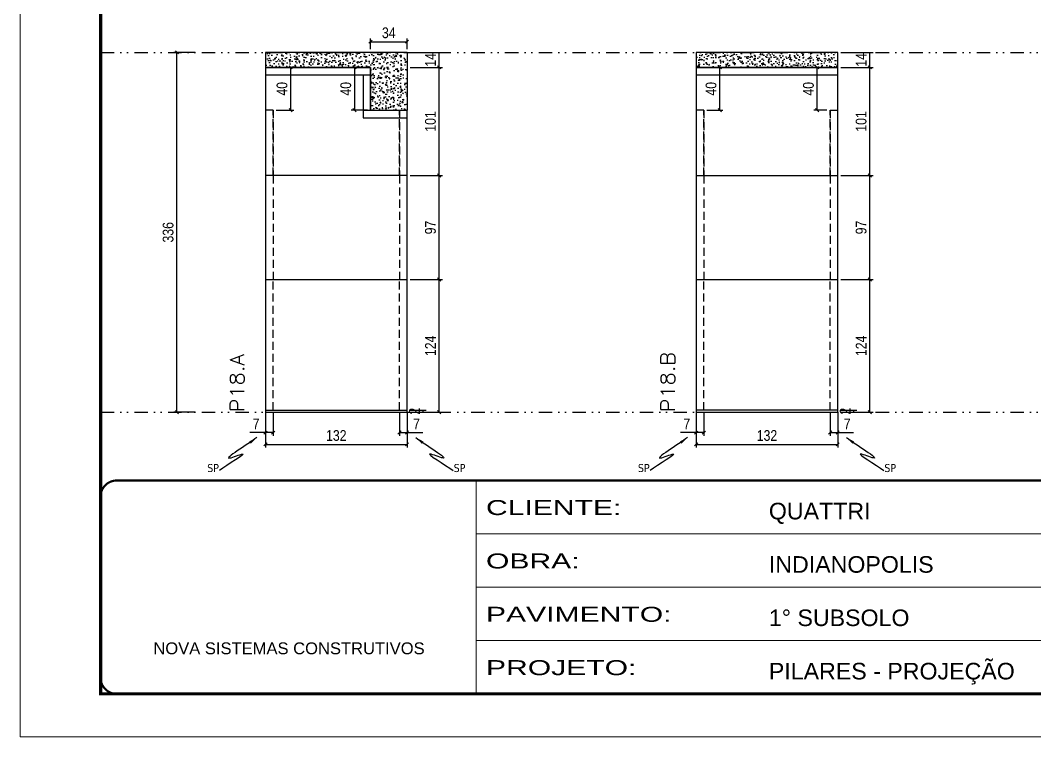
# Model space of a CAD drawing. Header units: millimetres. Extents: x 1945 to 8225, y 304 to 15137.
# Drawn here: x 1945 to 2892, y 4899 to 5567 of the extents above; entities that cross this region are included whole.
import ezdxf

# ---------------------------------------------------------------- set-up
doc = ezdxf.new("R2010")
doc.units = ezdxf.units.MM
for name, pattern in [('CONTINUO', [0]), ('DASHED', [0.75, 0.5, -0.25]), ('DIVIDE2', [0.625, 0.25, -0.125, 0, -0.125, 0, -0.125]), ('HIDDEN', [0.375, 0.25, -0.125])]:
    doc.linetypes.add(name, pattern=pattern)
for name, color, linetype in [('COTA', 241, 'Continuous'), ('Nível', 160, 'Continuous'), ('Painéis', 200, 'Continuous'), ('SARR_2.2x7', 40, 'Continuous'), ('texto', 7, 'Continuous')]:
    doc.layers.add(name, color=color, linetype=linetype)
for name, color, linetype, lineweight in [('Folhas', 255, 'Continuous', 9), ('SARRAFO DE PRESSAO', 251, 'DASHED', 9), ('Texto Seção', 7, 'Continuous', 15)]:
    doc.layers.add(name, color=color, linetype=linetype, lineweight=lineweight)
doc.styles.add('ARIAL', font='arial.ttf')
doc.styles.add('COTA TECNICA', font='techl___.ttf', dxfattribs={"height": 10})
doc.styles.add('REGUA-120', font='ROMANS.shx', dxfattribs={"height": 15})
doc.styles.get("Standard").update_dxf_attribs({"font": 'arial.ttf'})
doc.styles.add('Tecnologia', font='')
doc.styles.get('Tecnologia').set_extended_font_data('Forgotten Futurist')
doc.dimstyles.new('PAINEL', dxfattribs={"dimtxt": 10, "dimasz": 3, "dimexe": 3, "dimexo": 3, "dimgap": 3, "dimtad": 1, "dimdec": 1, "dimzin": 12, "dimdsep": 46, "dimtxsty": 'COTA TECNICA', "dimblk1": 'OBLIQUE', "dimblk2": 'OBLIQUE', "dimsah": 1, "dimcen": 0.9, "dimclrd": 4, "dimclre": 4, "dimclrt": 240, "dimadec": 1, "dimazin": 3, "dimtfac": 1, "dimtdec": 1, "dimtmove": 0, "dimatfit": 3, "dimfxl": 1, "dimtolj": 1, "dimtzin": 12, "dimarcsym": 0})
doc.dimstyles.new('PAINEL-NOVA', dxfattribs={"dimtxt": 10, "dimasz": 3, "dimexe": 3, "dimexo": 3, "dimgap": 3, "dimtad": 1, "dimdec": 1, "dimzin": 12, "dimdsep": 46, "dimtxsty": 'COTA TECNICA', "dimblk1": 'OBLIQUE', "dimblk2": 'OBLIQUE', "dimsah": 1, "dimcen": 0.9, "dimclrd": 4, "dimclre": 4, "dimclrt": 240, "dimadec": 1, "dimazin": 3, "dimtfac": 1, "dimtdec": 1, "dimtix": 1, "dimtmove": 0, "dimatfit": 3, "dimfxl": 1, "dimtolj": 1, "dimtzin": 12, "dimarcsym": 0})
doc.dimstyles.get("Standard").update_dxf_attribs({"dimtxt": 0.18, "dimasz": 0.18, "dimexe": 0.18, "dimexo": 0.0625, "dimgap": 0.09, "dimtad": 0, "dimtih": 1, "dimtoh": 1, "dimdec": 4, "dimzin": 0, "dimdsep": 46, "dimtxsty": 'Standard', "dimcen": 0.09, "dimadec": 0, "dimazin": 0, "dimtfac": 1, "dimtdec": 4, "dimtofl": 0, "dimtmove": 0, "dimatfit": 3, "dimfxl": 1, "dimtolj": 1, "dimtzin": 0, "dimarcsym": 0})
pattern_1 = [(51, (3893.807, 7934.673), (9.121755, -0.637855), [0.9525, -10.4775]), (356, (3893.807, 7934.673), (-1.928623, 9.520633), [0.762, -8.38203]), (101.45144, (3894.567, 7934.62), (7.193132, 8.882778), [0.8095, -8.904512]), (47.1842, (3893.763, 7937.213), (13.588575, -1.865247), [1.42875, -15.71625]), (97.63556, (3894.895, 7937.058), (11.65249, 12.576586), [1.21425, -13.35678]), (352.18415, (3893.763, 7937.213), (11.65249, 12.576586), [1.143, -12.572987]), (22, (3895.044, 7936.6), (7.668804, -4.98018), [0.9525, -10.4775]), (327, (3895.044, 7936.6), (2.928905, 9.261925), [0.762, -8.382]), (72.45145, (3895.683, 7936.185), (10.597708, 4.281746), [0.8095, -8.904497]), (38.5, (3893.807, 7934.6733), (0.0806222, 4.2298032), [0, -8.2804, 0, -8.509, 0, -8.41375]), (8.5, (3893.807, 7934.6733), (3.253055, 5.066574), [0, -4.8514, 0, -8.0899, 0, -3.20675]), (328.5, (3890.9754, 7934.624), (6.7834962, -0.1680745), [0, -3.175, 0, -9.906, 0, -13.1445]), (318.5, (3889.7056, 7934.602), (7.383143, 1.400391), [0, -4.1275, 0, -6.5786, 0, -9.3345])]

# ---------------------------------------------------------------- blocks, each defined once
blk = doc.blocks.new('9999999999')
at = {"color": 30, "linetype": 'CONTINUO'}
for p, q in [((98564.56, 34230.21), (98564.56, 34429.45)), ((98564.56, 34379.64), (99583.98, 34379.64)), ((98564.56, 34329.83), (99487.98, 34329.83)), ((98564.56, 34280.02), (99487.98, 34280.02))]:
    blk.add_line(p, q, dxfattribs=at)
at = {"color": 30, "linetype": 'CONTINUO', "const_width": 2}
blk.add_lwpolyline([(99583.98, 34230.21), (99583.98, 34414.45, 0.414214), (99568.98, 34429.45), (98228.98, 34429.45, 0.414214), (98213.98, 34414.45), (98213.98, 34245.21, 0.414214), (98228.98, 34230.21), (99583.98, 34230.21)], format="xyb", dxfattribs=at)
at = {"layer": 'Folhas'}
blk.add_lwpolyline([(98138.98, 34190.21), (99623.98, 34190.21), (99623.98, 35240.21), (98138.98, 35240.21)], close=True, dxfattribs=at)
at = {"layer": 'Folhas', "color": 30, "const_width": 3}
blk.add_lwpolyline([(98213.98, 34230.21), (99583.98, 34230.21), (99583.98, 35200.21), (98213.98, 35200.21)], close=True, dxfattribs=at)
at = {"color": 7, "linetype": 'Continuous', "ltscale": 5, "style": 'ARIAL'}
for s, height, p in [('QUATTRI', 15.483, (98837.68, 34393.13)), ('INDIANOPOLIS', 15.4829, (98837.68, 34343.32)), ('1° SUBSOLO', 15.483, (98837.68, 34293.51)), ('NOVA SISTEMAS CONSTRUTIVOS', 11.0592, (98263.19, 34267.21)), ('PILARES - PROJEÇÃO', 15.4829, (98837.68, 34243.7))]:
    blk.add_text(s, height=height, dxfattribs=at).set_placement(p)
at = {"layer": 'Folhas', "color": 7, "style": 'Tecnologia', "width": 1.5}
for s, p in [('CLIENTE:', (98573.65, 34397.17)), ('OBRA:', (98573.65, 34347.31)), ('PAVIMENTO:', (98573.65, 34297.5)), ('PROJETO:', (98573.65, 34247.69))]:
    blk.add_text(s, height=14, dxfattribs=at).set_placement(p)
blk = doc.blocks.new('*D195')
at = {"layer": 'COTA', "color": 4, "linetype": 'Continuous', "lineweight": -2, "ltscale": 30, "transparency": 16777216}
for p, q in [((2308.81, 5203.47), (2323.81, 5203.47)), ((2308.81, 5201.47), (2323.81, 5201.47)), ((2320.81, 5201.47), (2320.81, 5203.47))]:
    blk.add_line(p, q, dxfattribs=at)
at = {"layer": 'Defpoints', "color": 0, "linetype": 'Continuous', "ltscale": 30, "transparency": 16777216}
for p in [(2305.81, 5203.47), (2305.81, 5201.47), (2320.81, 5203.47)]:
    blk.add_point(p, dxfattribs=at)
at = {"layer": 'COTA', "color": 240, "linetype": 'Continuous', "ltscale": 30, "transparency": 16777216, "insert": (2312.81, 5202.47), "char_height": 10, "attachment_point": 5, "rotation": 90, "style": 'COTA TECNICA'}
blk.add_mtext('\\A1;2', dxfattribs=at)
blk = doc.blocks.new('_Oblique')
at = {"color": 0, "linetype": 'ByBlock', "lineweight": -2}
blk.add_line((-0.5, -0.5), (0.5, 0.5), dxfattribs=at)
blk = doc.blocks.new('*D196')
at = {"layer": 'COTA', "color": 4, "linetype": 'Continuous', "lineweight": -2, "ltscale": 30, "transparency": 16777216}
for p, q in [((2308.81, 5422.47), (2338.81, 5422.47)), ((2335.81, 5325.47), (2335.81, 5422.47)), ((2308.81, 5325.47), (2338.81, 5325.47))]:
    blk.add_line(p, q, dxfattribs=at)
at = {"layer": 'Defpoints', "color": 0, "linetype": 'Continuous', "ltscale": 30, "transparency": 16777216}
for p in [(2305.81, 5422.47), (2335.81, 5422.47), (2305.81, 5325.47)]:
    blk.add_point(p, dxfattribs=at)
at = {"layer": 'COTA', "color": 4, "linetype": 'Continuous', "lineweight": -2, "ltscale": 30, "transparency": 16777216, "xscale": 3, "yscale": 3, "zscale": 3}
for p, rotation in [((2335.81, 5422.47), 90), ((2335.81, 5325.47), 270)]:
    blk.add_blockref('_Oblique', p, dxfattribs=dict(at, rotation=rotation))
at = {"layer": 'COTA', "color": 240, "linetype": 'Continuous', "ltscale": 30, "transparency": 16777216, "insert": (2327.7, 5373.97), "char_height": 10, "attachment_point": 5, "rotation": 90, "style": 'COTA TECNICA'}
blk.add_mtext('\\A1;97', dxfattribs=at)
blk = doc.blocks.new('*D197')
at = {"layer": 'COTA', "color": 4, "linetype": 'Continuous', "lineweight": -2, "ltscale": 30, "transparency": 16777216}
for p, q in [((2308.81, 5523.47), (2338.81, 5523.47)), ((2335.81, 5422.47), (2335.81, 5523.47)), ((2308.81, 5422.47), (2338.81, 5422.47))]:
    blk.add_line(p, q, dxfattribs=at)
at = {"layer": 'Defpoints', "color": 0, "linetype": 'Continuous', "ltscale": 30, "transparency": 16777216}
for p in [(2305.81, 5523.47), (2335.81, 5523.47), (2305.81, 5422.47)]:
    blk.add_point(p, dxfattribs=at)
at = {"layer": 'COTA', "color": 4, "linetype": 'Continuous', "lineweight": -2, "ltscale": 30, "transparency": 16777216, "xscale": 3, "yscale": 3, "zscale": 3}
for p, rotation in [((2335.81, 5523.47), 90), ((2335.81, 5422.47), 270)]:
    blk.add_blockref('_Oblique', p, dxfattribs=dict(at, rotation=rotation))
at = {"layer": 'COTA', "color": 240, "linetype": 'Continuous', "ltscale": 30, "transparency": 16777216, "insert": (2327.7, 5472.97), "char_height": 10, "attachment_point": 5, "rotation": 90, "style": 'COTA TECNICA'}
blk.add_mtext('\\A1;101', dxfattribs=at)
blk = doc.blocks.new('*D198')
at = {"layer": 'COTA', "color": 4, "linetype": 'Continuous', "lineweight": -2, "ltscale": 30, "transparency": 16777216}
for p, q in [((2308.81, 5537.47), (2338.81, 5537.47)), ((2335.81, 5523.47), (2335.81, 5537.47)), ((2308.81, 5523.47), (2338.81, 5523.47))]:
    blk.add_line(p, q, dxfattribs=at)
at = {"layer": 'Defpoints', "color": 0, "linetype": 'Continuous', "ltscale": 30, "transparency": 16777216}
for p in [(2305.81, 5537.47), (2335.81, 5537.47), (2305.81, 5523.47)]:
    blk.add_point(p, dxfattribs=at)
at = {"layer": 'COTA', "color": 240, "linetype": 'Continuous', "ltscale": 30, "transparency": 16777216, "insert": (2327.73, 5530.47), "char_height": 10, "attachment_point": 5, "rotation": 90, "style": 'COTA TECNICA'}
blk.add_mtext('\\A1;14', dxfattribs=at)
blk = doc.blocks.new('*D199')
at = {"layer": 'COTA', "color": 4, "linetype": 'Continuous', "lineweight": -2, "ltscale": 30, "transparency": 16777216}
for p, q in [((2308.81, 5325.47), (2338.81, 5325.47)), ((2335.81, 5201.47), (2335.81, 5325.47)), ((2308.81, 5201.47), (2338.81, 5201.47))]:
    blk.add_line(p, q, dxfattribs=at)
at = {"layer": 'Defpoints', "color": 0, "linetype": 'Continuous', "ltscale": 30, "transparency": 16777216}
for p in [(2305.81, 5325.47), (2335.81, 5325.47), (2305.81, 5201.47)]:
    blk.add_point(p, dxfattribs=at)
at = {"layer": 'COTA', "color": 4, "linetype": 'Continuous', "lineweight": -2, "ltscale": 30, "transparency": 16777216, "xscale": 3, "yscale": 3, "zscale": 3}
for p, rotation in [((2335.81, 5325.47), 90), ((2335.81, 5201.47), 270)]:
    blk.add_blockref('_Oblique', p, dxfattribs=dict(at, rotation=rotation))
at = {"layer": 'COTA', "color": 240, "linetype": 'Continuous', "ltscale": 30, "transparency": 16777216, "insert": (2327.73, 5263.47), "char_height": 10, "attachment_point": 5, "rotation": 90, "style": 'COTA TECNICA'}
blk.add_mtext('\\A1;124', dxfattribs=at)
blk = doc.blocks.new('*D200')
at = {"layer": 'COTA', "color": 4, "linetype": 'Continuous', "lineweight": -2, "ltscale": 30, "transparency": 16777216}
for p, q in [((2173.81, 5198.47), (2173.81, 5168.47)), ((2305.81, 5198.47), (2305.81, 5168.47)), ((2173.81, 5171.47), (2305.81, 5171.47))]:
    blk.add_line(p, q, dxfattribs=at)
at = {"layer": 'Defpoints', "color": 0, "linetype": 'Continuous', "ltscale": 30, "transparency": 16777216}
for p in [(2173.81, 5201.47), (2305.81, 5201.47), (2305.81, 5171.47)]:
    blk.add_point(p, dxfattribs=at)
at = {"layer": 'COTA', "color": 4, "linetype": 'Continuous', "lineweight": -2, "ltscale": 30, "transparency": 16777216, "xscale": 3, "yscale": 3, "zscale": 3, "rotation": 180}
blk.add_blockref('_Oblique', (2173.81, 5171.47), dxfattribs=at)
at = {"layer": 'COTA', "color": 4, "linetype": 'Continuous', "lineweight": -2, "ltscale": 30, "transparency": 16777216, "xscale": 3, "yscale": 3, "zscale": 3}
blk.add_blockref('_Oblique', (2305.81, 5171.47), dxfattribs=at)
at = {"layer": 'COTA', "color": 240, "linetype": 'Continuous', "ltscale": 30, "transparency": 16777216, "insert": (2239.81, 5179.69), "char_height": 10, "attachment_point": 5, "style": 'COTA TECNICA'}
blk.add_mtext('\\A1;132', dxfattribs=at)
blk = doc.blocks.new('*D25')
at = {"layer": 'COTA', "color": 4, "linetype": 'ByBlock', "lineweight": -2, "transparency": 16777216}
for p, q in [((4967.62, 7361.82), (4967.62, 7339.8)), ((4974.62, 7361.82), (4974.62, 7339.8)), ((4967.62, 7342.8), (4952.89, 7342.8)), ((4974.62, 7342.8), (4967.62, 7342.8))]:
    blk.add_line(p, q, dxfattribs=at)
at = {"layer": 'Defpoints', "color": 0, "linetype": 'ByBlock', "transparency": 16777216}
for p in [(4967.62, 7364.82), (4974.62, 7364.82), (4967.62, 7342.8)]:
    blk.add_point(p, dxfattribs=at)
at = {"layer": 'COTA', "color": 4, "linetype": 'ByBlock', "lineweight": -2, "transparency": 16777216, "xscale": 3, "yscale": 3, "zscale": 3, "rotation": 180}
blk.add_blockref('_Oblique', (4967.62, 7342.8), dxfattribs=at)
at = {"layer": 'COTA', "color": 4, "linetype": 'ByBlock', "lineweight": -2, "transparency": 16777216, "xscale": 3, "yscale": 3, "zscale": 3}
blk.add_blockref('_Oblique', (4974.62, 7342.8), dxfattribs=at)
at = {"layer": 'COTA', "color": 240, "linetype": 'ByBlock', "transparency": 16777216, "insert": (4958.75, 7350.87), "char_height": 10, "attachment_point": 5, "style": 'COTA TECNICA'}
blk.add_mtext('\\A1;7', dxfattribs=at)
blk = doc.blocks.new('*D27')
at = {"layer": 'COTA', "color": 4, "linetype": 'ByBlock', "lineweight": -2, "transparency": 16777216}
for p, q in [((131596.05, 29930.75), (131596.05, 29908.67)), ((131603.05, 29930.68), (131603.05, 29908.67)), ((131596.05, 29911.67), (131603.05, 29911.67)), ((131603.05, 29911.67), (131617.78, 29911.67))]:
    blk.add_line(p, q, dxfattribs=at)
at = {"layer": 'Defpoints', "color": 0, "linetype": 'ByBlock', "transparency": 16777216}
for p in [(131596.05, 29933.75), (131603.05, 29933.68), (131603.05, 29911.67)]:
    blk.add_point(p, dxfattribs=at)
at = {"layer": 'COTA', "color": 4, "linetype": 'ByBlock', "lineweight": -2, "transparency": 16777216, "xscale": 3, "yscale": 3, "zscale": 3, "rotation": 180}
blk.add_blockref('_Oblique', (131596.05, 29911.67), dxfattribs=at)
at = {"layer": 'COTA', "color": 4, "linetype": 'ByBlock', "lineweight": -2, "transparency": 16777216, "xscale": 3, "yscale": 3, "zscale": 3}
blk.add_blockref('_Oblique', (131603.05, 29911.67), dxfattribs=at)
at = {"layer": 'COTA', "color": 240, "linetype": 'ByBlock', "transparency": 16777216, "insert": (131611.91, 29919.74), "char_height": 10, "attachment_point": 5, "style": 'COTA TECNICA'}
blk.add_mtext('\\A1;7', dxfattribs=at)
blk = doc.blocks.new('*D201')
at = {"layer": 'COTA', "color": 4, "linetype": 'Continuous', "lineweight": -2, "ltscale": 30, "transparency": 16777216}
for p, q in [((2710.81, 5203.47), (2725.81, 5203.47)), ((2710.81, 5201.47), (2725.81, 5201.47)), ((2722.81, 5201.47), (2722.81, 5203.47))]:
    blk.add_line(p, q, dxfattribs=at)
at = {"layer": 'Defpoints', "color": 0, "linetype": 'Continuous', "ltscale": 30, "transparency": 16777216}
for p in [(2707.81, 5203.47), (2707.81, 5201.47), (2722.81, 5203.47)]:
    blk.add_point(p, dxfattribs=at)
at = {"layer": 'COTA', "color": 240, "linetype": 'Continuous', "ltscale": 30, "transparency": 16777216, "insert": (2714.81, 5202.47), "char_height": 10, "attachment_point": 5, "rotation": 90, "style": 'COTA TECNICA'}
blk.add_mtext('\\A1;2', dxfattribs=at)
blk = doc.blocks.new('*D202')
at = {"layer": 'COTA', "color": 4, "linetype": 'Continuous', "lineweight": -2, "ltscale": 30, "transparency": 16777216}
for p, q in [((2710.81, 5422.47), (2740.81, 5422.47)), ((2737.81, 5325.47), (2737.81, 5422.47)), ((2710.81, 5325.47), (2740.81, 5325.47))]:
    blk.add_line(p, q, dxfattribs=at)
at = {"layer": 'Defpoints', "color": 0, "linetype": 'Continuous', "ltscale": 30, "transparency": 16777216}
for p in [(2707.81, 5422.47), (2737.81, 5422.47), (2707.81, 5325.47)]:
    blk.add_point(p, dxfattribs=at)
at = {"layer": 'COTA', "color": 4, "linetype": 'Continuous', "lineweight": -2, "ltscale": 30, "transparency": 16777216, "xscale": 3, "yscale": 3, "zscale": 3}
for p, rotation in [((2737.81, 5422.47), 90), ((2737.81, 5325.47), 270)]:
    blk.add_blockref('_Oblique', p, dxfattribs=dict(at, rotation=rotation))
at = {"layer": 'COTA', "color": 240, "linetype": 'Continuous', "ltscale": 30, "transparency": 16777216, "insert": (2729.7, 5373.97), "char_height": 10, "attachment_point": 5, "rotation": 90, "style": 'COTA TECNICA'}
blk.add_mtext('\\A1;97', dxfattribs=at)
blk = doc.blocks.new('*D203')
at = {"layer": 'COTA', "color": 4, "linetype": 'Continuous', "lineweight": -2, "ltscale": 30, "transparency": 16777216}
for p, q in [((2710.81, 5523.47), (2740.81, 5523.47)), ((2737.81, 5422.47), (2737.81, 5523.47)), ((2710.81, 5422.47), (2740.81, 5422.47))]:
    blk.add_line(p, q, dxfattribs=at)
at = {"layer": 'Defpoints', "color": 0, "linetype": 'Continuous', "ltscale": 30, "transparency": 16777216}
for p in [(2707.81, 5523.47), (2737.81, 5523.47), (2707.81, 5422.47)]:
    blk.add_point(p, dxfattribs=at)
at = {"layer": 'COTA', "color": 4, "linetype": 'Continuous', "lineweight": -2, "ltscale": 30, "transparency": 16777216, "xscale": 3, "yscale": 3, "zscale": 3}
for p, rotation in [((2737.81, 5523.47), 90), ((2737.81, 5422.47), 270)]:
    blk.add_blockref('_Oblique', p, dxfattribs=dict(at, rotation=rotation))
at = {"layer": 'COTA', "color": 240, "linetype": 'Continuous', "ltscale": 30, "transparency": 16777216, "insert": (2729.7, 5472.97), "char_height": 10, "attachment_point": 5, "rotation": 90, "style": 'COTA TECNICA'}
blk.add_mtext('\\A1;101', dxfattribs=at)
blk = doc.blocks.new('*D204')
at = {"layer": 'COTA', "color": 4, "linetype": 'Continuous', "lineweight": -2, "ltscale": 30, "transparency": 16777216}
for p, q in [((2710.81, 5537.47), (2740.81, 5537.47)), ((2737.81, 5523.47), (2737.81, 5537.47)), ((2710.81, 5523.47), (2740.81, 5523.47))]:
    blk.add_line(p, q, dxfattribs=at)
at = {"layer": 'Defpoints', "color": 0, "linetype": 'Continuous', "ltscale": 30, "transparency": 16777216}
for p in [(2707.81, 5537.47), (2737.81, 5537.47), (2707.81, 5523.47)]:
    blk.add_point(p, dxfattribs=at)
at = {"layer": 'COTA', "color": 240, "linetype": 'Continuous', "ltscale": 30, "transparency": 16777216, "insert": (2729.73, 5530.47), "char_height": 10, "attachment_point": 5, "rotation": 90, "style": 'COTA TECNICA'}
blk.add_mtext('\\A1;14', dxfattribs=at)
blk = doc.blocks.new('*D205')
at = {"layer": 'COTA', "color": 4, "linetype": 'Continuous', "lineweight": -2, "ltscale": 30, "transparency": 16777216}
for p, q in [((2710.81, 5325.47), (2740.81, 5325.47)), ((2737.81, 5201.47), (2737.81, 5325.47)), ((2710.81, 5201.47), (2740.81, 5201.47))]:
    blk.add_line(p, q, dxfattribs=at)
at = {"layer": 'Defpoints', "color": 0, "linetype": 'Continuous', "ltscale": 30, "transparency": 16777216}
for p in [(2707.81, 5325.47), (2737.81, 5325.47), (2707.81, 5201.47)]:
    blk.add_point(p, dxfattribs=at)
at = {"layer": 'COTA', "color": 4, "linetype": 'Continuous', "lineweight": -2, "ltscale": 30, "transparency": 16777216, "xscale": 3, "yscale": 3, "zscale": 3}
for p, rotation in [((2737.81, 5325.47), 90), ((2737.81, 5201.47), 270)]:
    blk.add_blockref('_Oblique', p, dxfattribs=dict(at, rotation=rotation))
at = {"layer": 'COTA', "color": 240, "linetype": 'Continuous', "ltscale": 30, "transparency": 16777216, "insert": (2729.73, 5263.47), "char_height": 10, "attachment_point": 5, "rotation": 90, "style": 'COTA TECNICA'}
blk.add_mtext('\\A1;124', dxfattribs=at)
blk = doc.blocks.new('*D206')
at = {"layer": 'COTA', "color": 4, "linetype": 'Continuous', "lineweight": -2, "ltscale": 30, "transparency": 16777216}
for p, q in [((2575.81, 5198.47), (2575.81, 5168.47)), ((2707.81, 5198.47), (2707.81, 5168.47)), ((2575.81, 5171.47), (2707.81, 5171.47))]:
    blk.add_line(p, q, dxfattribs=at)
at = {"layer": 'Defpoints', "color": 0, "linetype": 'Continuous', "ltscale": 30, "transparency": 16777216}
for p in [(2575.81, 5201.47), (2707.81, 5201.47), (2707.81, 5171.47)]:
    blk.add_point(p, dxfattribs=at)
at = {"layer": 'COTA', "color": 4, "linetype": 'Continuous', "lineweight": -2, "ltscale": 30, "transparency": 16777216, "xscale": 3, "yscale": 3, "zscale": 3, "rotation": 180}
blk.add_blockref('_Oblique', (2575.81, 5171.47), dxfattribs=at)
at = {"layer": 'COTA', "color": 4, "linetype": 'Continuous', "lineweight": -2, "ltscale": 30, "transparency": 16777216, "xscale": 3, "yscale": 3, "zscale": 3}
blk.add_blockref('_Oblique', (2707.81, 5171.47), dxfattribs=at)
at = {"layer": 'COTA', "color": 240, "linetype": 'Continuous', "ltscale": 30, "transparency": 16777216, "insert": (2641.81, 5179.69), "char_height": 10, "attachment_point": 5, "style": 'COTA TECNICA'}
blk.add_mtext('\\A1;132', dxfattribs=at)
blk = doc.blocks.new('*D215')
at = {"layer": 'COTA', "color": 4, "linetype": 'Continuous', "lineweight": -2, "ltscale": 30, "transparency": 16777216}
for p, q in [((2268.81, 5523.47), (2253.81, 5523.47)), ((2256.81, 5523.47), (2256.81, 5483.47)), ((2268.81, 5483.47), (2253.81, 5483.47))]:
    blk.add_line(p, q, dxfattribs=at)
at = {"layer": 'Defpoints', "color": 0, "linetype": 'Continuous', "ltscale": 30, "transparency": 16777216}
for p in [(2271.81, 5523.47), (2256.81, 5483.47), (2271.81, 5483.47)]:
    blk.add_point(p, dxfattribs=at)
at = {"layer": 'COTA', "color": 4, "linetype": 'Continuous', "lineweight": -2, "ltscale": 30, "transparency": 16777216, "xscale": 3, "yscale": 3, "zscale": 3}
for p, rotation in [((2256.81, 5523.47), 90), ((2256.81, 5483.47), 270)]:
    blk.add_blockref('_Oblique', p, dxfattribs=dict(at, rotation=rotation))
at = {"layer": 'COTA', "color": 240, "linetype": 'Continuous', "ltscale": 30, "transparency": 16777216, "insert": (2248.7, 5503.47), "char_height": 10, "attachment_point": 5, "rotation": 90, "style": 'COTA TECNICA'}
blk.add_mtext('\\A1;40', dxfattribs=at)
blk = doc.blocks.new('*D216')
at = {"layer": 'COTA', "color": 4, "linetype": 'Continuous', "lineweight": -2, "ltscale": 30, "transparency": 16777216}
for p, q in [((2271.81, 5540.47), (2271.81, 5550.47)), ((2305.81, 5540.47), (2305.81, 5550.47)), ((2271.81, 5547.47), (2305.81, 5547.47))]:
    blk.add_line(p, q, dxfattribs=at)
at = {"layer": 'Defpoints', "color": 0, "linetype": 'Continuous', "ltscale": 30, "transparency": 16777216}
for p in [(2305.81, 5547.47), (2271.81, 5537.47), (2305.81, 5537.47)]:
    blk.add_point(p, dxfattribs=at)
at = {"layer": 'COTA', "color": 4, "linetype": 'Continuous', "lineweight": -2, "ltscale": 30, "transparency": 16777216, "xscale": 3, "yscale": 3, "zscale": 3, "rotation": 180}
blk.add_blockref('_Oblique', (2271.81, 5547.47), dxfattribs=at)
at = {"layer": 'COTA', "color": 4, "linetype": 'Continuous', "lineweight": -2, "ltscale": 30, "transparency": 16777216, "xscale": 3, "yscale": 3, "zscale": 3}
blk.add_blockref('_Oblique', (2305.81, 5547.47), dxfattribs=at)
at = {"layer": 'COTA', "color": 240, "linetype": 'Continuous', "ltscale": 30, "transparency": 16777216, "insert": (2288.81, 5555.69), "char_height": 10, "attachment_point": 5, "style": 'COTA TECNICA'}
blk.add_mtext('\\A1;34', dxfattribs=at)
blk = doc.blocks.new('*D1279')
at = {"layer": 'COTA', "color": 4, "linetype": 'Continuous', "lineweight": -2, "ltscale": 30, "transparency": 16777216}
for p, q in [((2108.08, 5537.47), (2088.08, 5537.47)), ((2091.08, 5201.47), (2091.08, 5537.47)), ((2108.08, 5201.47), (2088.08, 5201.47))]:
    blk.add_line(p, q, dxfattribs=at)
at = {"layer": 'Defpoints', "color": 0, "linetype": 'Continuous', "ltscale": 30, "transparency": 16777216}
for p in [(2091.08, 5537.47), (2111.08, 5537.47), (2111.08, 5201.47)]:
    blk.add_point(p, dxfattribs=at)
at = {"layer": 'COTA', "color": 4, "linetype": 'Continuous', "lineweight": -2, "ltscale": 30, "transparency": 16777216, "xscale": 3, "yscale": 3, "zscale": 3}
for p, rotation in [((2091.08, 5537.47), 90), ((2091.08, 5201.47), 270)]:
    blk.add_blockref('_Oblique', p, dxfattribs=dict(at, rotation=rotation))
at = {"layer": 'COTA', "color": 240, "linetype": 'Continuous', "ltscale": 30, "transparency": 16777216, "insert": (2082.86, 5369.47), "char_height": 10, "attachment_point": 5, "rotation": 90, "style": 'COTA TECNICA'}
blk.add_mtext('\\A1;336', dxfattribs=at)
blk = doc.blocks.new('*D1763')
at = {"layer": 'COTA', "color": 4, "lineweight": -2, "transparency": 16777216}
for p, q in [((2183.81, 5523.47), (2200.27, 5523.47)), ((2197.27, 5483.47), (2197.27, 5523.47)), ((2183.81, 5483.47), (2200.27, 5483.47))]:
    blk.add_line(p, q, dxfattribs=at)
at = {"layer": 'Defpoints', "color": 0, "transparency": 16777216}
for p in [(2180.81, 5523.47), (2197.27, 5523.47), (2180.81, 5483.47)]:
    blk.add_point(p, dxfattribs=at)
at = {"layer": 'COTA', "color": 4, "lineweight": -2, "transparency": 16777216, "xscale": 3, "yscale": 3, "zscale": 3}
for p, rotation in [((2197.27, 5523.47), 90), ((2197.27, 5483.47), 270)]:
    blk.add_blockref('_Oblique', p, dxfattribs=dict(at, rotation=rotation))
at = {"layer": 'COTA', "color": 240, "transparency": 16777216, "insert": (2189.17, 5503.47), "char_height": 10, "attachment_point": 5, "rotation": 90, "style": 'COTA TECNICA'}
blk.add_mtext('\\A1;40', dxfattribs=at)
blk = doc.blocks.new('*D1764')
at = {"layer": 'COTA', "color": 4, "lineweight": -2, "transparency": 16777216}
for p, q in [((2585.81, 5523.47), (2600.73, 5523.47)), ((2597.73, 5483.47), (2597.73, 5523.47)), ((2585.81, 5483.47), (2600.73, 5483.47))]:
    blk.add_line(p, q, dxfattribs=at)
at = {"layer": 'Defpoints', "color": 0, "transparency": 16777216}
for p in [(2582.81, 5523.47), (2597.73, 5523.47), (2582.81, 5483.47)]:
    blk.add_point(p, dxfattribs=at)
at = {"layer": 'COTA', "color": 4, "lineweight": -2, "transparency": 16777216, "xscale": 3, "yscale": 3, "zscale": 3}
for p, rotation in [((2597.73, 5523.47), 90), ((2597.73, 5483.47), 270)]:
    blk.add_blockref('_Oblique', p, dxfattribs=dict(at, rotation=rotation))
at = {"layer": 'COTA', "color": 240, "transparency": 16777216, "insert": (2589.63, 5503.47), "char_height": 10, "attachment_point": 5, "rotation": 90, "style": 'COTA TECNICA'}
blk.add_mtext('\\A1;40', dxfattribs=at)
blk = doc.blocks.new('*D1765')
at = {"layer": 'COTA', "color": 4, "lineweight": -2, "transparency": 16777216}
for p, q in [((2697.81, 5523.47), (2685.63, 5523.47)), ((2688.63, 5483.47), (2688.63, 5523.47)), ((2697.81, 5483.47), (2685.63, 5483.47))]:
    blk.add_line(p, q, dxfattribs=at)
at = {"layer": 'Defpoints', "color": 0, "transparency": 16777216}
for p in [(2688.63, 5523.47), (2700.81, 5523.47), (2700.81, 5483.47)]:
    blk.add_point(p, dxfattribs=at)
at = {"layer": 'COTA', "color": 4, "lineweight": -2, "transparency": 16777216, "xscale": 3, "yscale": 3, "zscale": 3}
for p, rotation in [((2688.63, 5523.47), 90), ((2688.63, 5483.47), 270)]:
    blk.add_blockref('_Oblique', p, dxfattribs=dict(at, rotation=rotation))
at = {"layer": 'COTA', "color": 240, "transparency": 16777216, "insert": (2680.53, 5503.47), "char_height": 10, "attachment_point": 5, "rotation": 90, "style": 'COTA TECNICA'}
blk.add_mtext('\\A1;40', dxfattribs=at)
blk = doc.blocks.new('SLIPTEE')
at = {"layer": 'texto', "color": 0, "insert": (-49.02, -55.13), "char_height": 7.5, "attachment_point": 5}
blk.add_mtext('\\fTahoma|b0|i0|c0|p34;\\C4;SP', dxfattribs=at)
at = {"layer": 'COTA', "linetype": 'ByBlock'}
dim = blk.add_linear_dim(base=(0, -22.02), p1=(7, 0), p2=(0, 0), dimstyle='PAINEL-NOVA', override={"dimarcsym": 1}, dxfattribs=at)
dim.commit()
dim.dimension.update_dxf_attribs({"geometry": '*D25', "text_midpoint": (-8.87, -13.94), "insert": (-4967.62, -7364.82)})
at = {"layer": 'COTA', "path_type": 1}
blk.add_leader([(-8.21, -26.55), (-33.31, -45.71), (-21.61, -42.03), (-43.08, -57.3)], dimstyle='Standard', override={"dimasz": 8}, dxfattribs=at)
blk = doc.blocks.new('sliptD')
at = {"layer": 'texto', "color": 0, "insert": (49.02, -55.13), "char_height": 7.5, "attachment_point": 5}
blk.add_mtext('\\fTahoma|b0|i0|c0|p34;\\C4;SP', dxfattribs=at)
at = {"layer": 'COTA', "linetype": 'ByBlock'}
dim = blk.add_linear_dim(base=(0, -22.02), p1=(-7, 0.07), p2=(0, 0), dimstyle='PAINEL-NOVA', override={"dimarcsym": 1}, dxfattribs=at)
dim.commit()
dim.dimension.update_dxf_attribs({"geometry": '*D27', "text_midpoint": (8.87, -13.94), "insert": (-131603.05, -29933.68)})
at = {"layer": 'COTA', "path_type": 1}
blk.add_leader([(8.21, -26.55), (33.31, -45.71), (21.61, -42.03), (43.08, -57.3)], dimstyle='Standard', override={"dimasz": 8}, dxfattribs=at)
blk = doc.blocks.new('SLIPTDD')
at = {"layer": 'COTA', "linetype": 'ByBlock'}
blk.add_blockref('sliptD', (0, 0), dxfattribs=at)

msp = doc.modelspace()

# ---------------------------------------------------------------- hatches: boundary and pattern name
at = {"layer": 'COTA', "linetype": 'Continuous', "ltscale": 30}
h = msp.add_hatch(dxfattribs=at)
h.set_pattern_fill('AR-CONC', color=256, scale=0.05, angle=1)
h.set_pattern_definition(pattern_1)
h.paths.add_polyline_path([(2305.81, 5537.47), (2173.81, 5537.47), (2173.81, 5523.47), (2305.81, 5523.47)])
h = msp.add_hatch(dxfattribs=at)
h.set_pattern_fill('AR-CONC', color=256, scale=0.05, angle=1)
h.set_pattern_definition(pattern_1)
h.paths.add_polyline_path([(2305.81, 5537.47), (2271.81, 5537.47), (2271.81, 5483.47), (2305.81, 5483.47)])
h = msp.add_hatch(dxfattribs=at)
h.set_pattern_fill('AR-CONC', color=256, scale=0.05, angle=1)
h.set_pattern_definition(pattern_1)
h.paths.add_polyline_path([(2707.81, 5537.47), (2575.81, 5537.47), (2575.81, 5523.47), (2707.81, 5523.47)])

# ---------------------------------------------------------------- linework, layer by layer
msp.add_line((2305.81, 5537.47), (2305.81, 5483.47), dxfattribs=at)
at = {"layer": 'COTA'}
for p, q in [((2180.81, 5483.47), (2173.81, 5483.47)), ((2582.81, 5483.47), (2575.81, 5483.47)), ((2700.81, 5483.47), (2707.81, 5483.47))]:
    msp.add_line(p, q, dxfattribs=at)
at = {"layer": 'COTA', "linetype": 'Continuous', "ltscale": 30}
msp.add_lwpolyline([(2305.81, 5537.47), (2173.81, 5537.47), (2173.81, 5523.47), (2271.81, 5523.47)], dxfattribs=at)
msp.add_lwpolyline([(2575.81, 5523.47), (2707.81, 5523.47), (2707.81, 5537.47), (2575.81, 5537.47)], close=True, dxfattribs=at)
at = {"layer": 'Nível', "color": 4, "linetype": 'DIVIDE2', "ltscale": 50}
for p, q in [((2019.86, 5537.47), (3389.86, 5537.47)), ((2019.86, 5201.47), (3389.86, 5201.47))]:
    msp.add_line(p, q, dxfattribs=at)
at = {"layer": 'Painéis', "linetype": 'Continuous', "ltscale": 30}
for p, q in [((2173.81, 5523.47), (2173.81, 5201.47)), ((2575.81, 5523.47), (2575.81, 5201.47))]:
    msp.add_line(p, q, dxfattribs=at)
for points in [[(2271.81, 5523.47), (2173.81, 5523.47)], [(2271.81, 5483.47), (2271.81, 5523.47)], [(2271.81, 5523.47), (2271.81, 5483.47)], [(2707.81, 5523.47), (2575.81, 5523.47)], [(2707.81, 5201.47), (2707.81, 5523.47)], [(2264.81, 5483.47), (2305.81, 5483.47)], [(2271.81, 5483.47), (2305.81, 5483.47)], [(2305.81, 5201.47), (2305.81, 5483.47)], [(2305.81, 5422.47), (2173.81, 5422.47)], [(2575.81, 5422.47), (2707.81, 5422.47)], [(2173.81, 5325.47), (2305.81, 5325.47)], [(2575.81, 5325.47), (2707.81, 5325.47)], [(2173.81, 5203.47), (2305.81, 5203.47)], [(2173.81, 5201.47), (2305.81, 5201.47)], [(2707.81, 5203.47), (2575.81, 5203.47)], [(2575.81, 5201.47), (2707.81, 5201.47)]]:
    msp.add_lwpolyline(points, dxfattribs=at)
at = {"layer": 'SARR_2.2x7', "linetype": 'Continuous', "ltscale": 30}
msp.add_line((2264.81, 5516.47), (2264.81, 5476.47), dxfattribs=at)
at = {"layer": 'SARR_2.2x7', "linetype": 'HIDDEN', "ltscale": 30}
for p, q in [((2180.81, 5422.47), (2180.81, 5325.47)), ((2298.81, 5422.47), (2298.81, 5325.47)), ((2582.81, 5422.47), (2582.81, 5325.47)), ((2700.81, 5422.47), (2700.81, 5325.47))]:
    msp.add_line(p, q, dxfattribs=at)
at = {"layer": 'SARR_2.2x7', "linetype": 'ByBlock', "ltscale": 30}
for points in [[(2173.81, 5516.47), (2271.81, 5516.47)], [(2575.81, 5516.47), (2707.81, 5516.47)]]:
    msp.add_lwpolyline(points, dxfattribs=at)
at = {"layer": 'SARR_2.2x7', "linetype": 'HIDDEN', "ltscale": 30}
for points in [[(2180.81, 5422.47), (2180.81, 5483.47), (2180.81, 5422.47)], [(2298.81, 5422.47), (2298.81, 5483.47), (2298.81, 5422.47)], [(2582.81, 5422.47), (2582.81, 5483.47), (2582.81, 5422.47)], [(2700.81, 5422.47), (2700.81, 5483.47), (2700.81, 5422.47)], [(2180.81, 5203.47), (2180.81, 5325.47)], [(2298.81, 5203.47), (2298.81, 5325.47)], [(2582.81, 5203.47), (2582.81, 5325.47)], [(2700.81, 5203.47), (2700.81, 5325.47)]]:
    msp.add_lwpolyline(points, dxfattribs=at)
at = {"layer": 'SARR_2.2x7', "linetype": 'Continuous', "ltscale": 30}
for points in [[(2264.81, 5483.47), (2271.81, 5483.47)], [(2264.81, 5476.47), (2305.81, 5476.47)]]:
    msp.add_lwpolyline(points, dxfattribs=at)

# ---------------------------------------------------------------- block references
at = {"layer": 'COTA', "linetype": 'Continuous', "ltscale": 30}
for name, p in [('SLIPTEE', (2173.81, 5204.47)), ('SLIPTDD', (2305.81, 5204.47)), ('SLIPTEE', (2575.81, 5204.47)), ('SLIPTDD', (2707.81, 5204.47))]:
    msp.add_blockref(name, p, dxfattribs=at)
at = {"layer": 'SARRAFO DE PRESSAO', "color": 6, "linetype": 'ByBlock'}
msp.add_blockref('9999999999', (-96194.12, -29291.7), dxfattribs=at)

# ---------------------------------------------------------------- texts
at = {"layer": 'Texto Seção', "style": 'REGUA-120', "width": 1.1}
for s, p in [('P18.A', (2153.81, 5201.47)), ('P18.B', (2555.81, 5201.47))]:
    msp.add_text(s, height=13, rotation=90, dxfattribs=at).set_placement(p)

# ---------------------------------------------------------------- dimensions: what is measured, and where the dimension line sits
at = {"layer": 'COTA', "linetype": 'Continuous', "ltscale": 30}
for base, p1, p2, picture, middle in [((2305.81, 5547.47), (2271.81, 5537.47), (2305.81, 5537.47), '*D216', (2288.81, 5555.69)), ((2305.81, 5171.47), (2173.81, 5201.47), (2305.81, 5201.47), '*D200', (2239.81, 5179.69)), ((2707.81, 5171.47), (2575.81, 5201.47), (2707.81, 5201.47), '*D206', (2641.81, 5179.69))]:
    dim = msp.add_linear_dim(base=base, p1=p1, p2=p2, dimstyle='PAINEL-NOVA', dxfattribs=at)
    dim.commit()
    dim.dimension.update_dxf_attribs({"geometry": picture, "text_midpoint": middle})
for base, p1, p2, picture, middle in [((2091.08, 5537.47), (2111.08, 5201.47), (2111.08, 5537.47), '*D1279', (2082.86, 5369.47)), ((2335.81, 5537.47), (2305.81, 5523.47), (2305.81, 5537.47), '*D198', (2327.73, 5530.47)), ((2737.81, 5537.47), (2707.81, 5523.47), (2707.81, 5537.47), '*D204', (2729.73, 5530.47)), ((2256.81, 5483.47), (2271.81, 5523.47), (2271.81, 5483.47), '*D215', (2248.7, 5503.47)), ((2335.81, 5523.47), (2305.81, 5422.47), (2305.81, 5523.47), '*D197', (2327.7, 5472.97)), ((2737.81, 5523.47), (2707.81, 5422.47), (2707.81, 5523.47), '*D203', (2729.7, 5472.97)), ((2335.81, 5422.47), (2305.81, 5325.47), (2305.81, 5422.47), '*D196', (2327.7, 5373.97)), ((2737.81, 5422.47), (2707.81, 5325.47), (2707.81, 5422.47), '*D202', (2729.7, 5373.97)), ((2335.81, 5325.47), (2305.81, 5201.47), (2305.81, 5325.47), '*D199', (2327.73, 5263.47)), ((2737.81, 5325.47), (2707.81, 5201.47), (2707.81, 5325.47), '*D205', (2729.73, 5263.47)), ((2320.81, 5203.47), (2305.81, 5201.47), (2305.81, 5203.47), '*D195', (2312.81, 5202.47)), ((2722.81, 5203.47), (2707.81, 5201.47), (2707.81, 5203.47), '*D201', (2714.81, 5202.47))]:
    dim = msp.add_linear_dim(base=base, p1=p1, p2=p2, angle=90, dimstyle='PAINEL-NOVA', dxfattribs=at)
    dim.commit()
    dim.dimension.update_dxf_attribs({"geometry": picture, "text_midpoint": middle})
at = {"layer": 'COTA'}
for base, p1, p2, picture, middle in [((2197.27, 5523.47), (2180.81, 5483.47), (2180.81, 5523.47), '*D1763', (2189.17, 5503.47)), ((2597.73, 5523.47), (2582.81, 5483.47), (2582.81, 5523.47), '*D1764', (2589.63, 5503.47)), ((2688.63, 5523.47), (2700.81, 5483.47), (2700.81, 5523.47), '*D1765', (2680.53, 5503.47))]:
    dim = msp.add_linear_dim(base=base, p1=p1, p2=p2, angle=90, dimstyle='PAINEL', dxfattribs=at)
    dim.commit()
    dim.dimension.update_dxf_attribs({"geometry": picture, "text_midpoint": middle})

doc.saveas('drawing.dxf')
